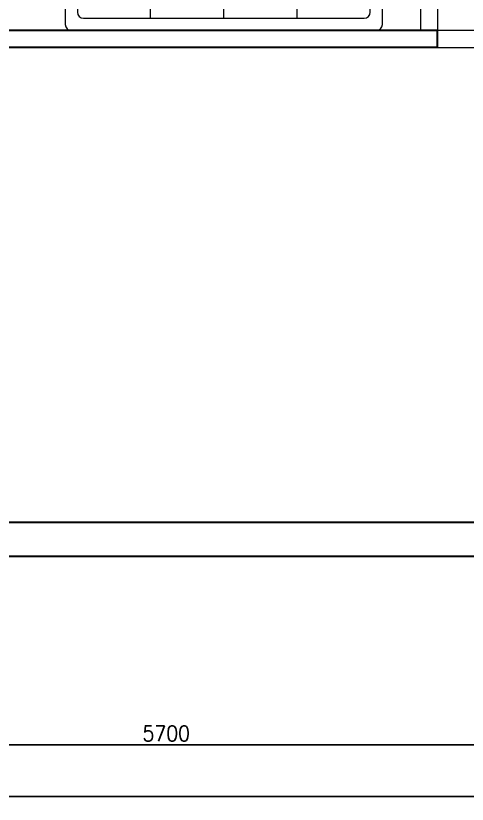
# Model space of a CAD drawing. Header units: millimetres. Extents: x -529782 to -142003, y -492574 to -273331.
# Drawn here: x -451445 to -448515, y -348846 to -343731 of the extents above; entities that cross this region are included whole.
import ezdxf

# ---------------------------------------------------------------- set-up
doc = ezdxf.new("R2010")
doc.units = ezdxf.units.MM
doc.header["$LTSCALE"] = 500
doc.header["$MEASUREMENT"] = 0
doc.header["$PDMODE"] = 3
doc.linetypes.add('CENTER', pattern=[2, 1.25, -0.25, 0.25, -0.25])
doc.layers.get('0').update_dxf_attribs({"linetype": 'CONTINUOUS', "lineweight": 13})
doc.layers.get('Defpoints').update_dxf_attribs({"color": 255, "linetype": 'CONTINUOUS', "lineweight": 13})
for name, color, linetype, lineweight in [('1.cat 30', 30, 'CONTINUOUS', 35), ('4.dim 08', 8, 'CONTINUOUS', 13), ('7.tim 67', 67, 'CENTER', 9), ('CA.dim 08', 251, 'CONTINUOUS', 13), ('noithat', 15, 'CONTINUOUS', 9)]:
    doc.layers.add(name, color=color, linetype=linetype, lineweight=lineweight)
doc.styles.get("Standard").update_dxf_attribs({"font": 'txt.shx', "width": 0.9})
doc.dimstyles.new('CA 50', dxfattribs={"dimscale": 0, "dimtxt": 100, "dimasz": 50, "dimexe": 50, "dimexo": 0, "dimgap": 25, "dimtad": 1, "dimdec": 0, "dimzin": 0, "dimdsep": 46, "dimtxsty": 'Standard', "dimblk": 'ARCHTICK', "dimcen": 0.09, "dimdle": 50, "dimclrd": 256, "dimclre": 256, "dimclrt": 7, "dimadec": 0, "dimazin": 0, "dimtfac": 1, "dimtdec": 0, "dimtix": 1, "dimtmove": 2, "dimatfit": 3, "dimldrblk": 'DOT', "dimfxl": 1, "dimtolj": 1, "dimtzin": 0, "dimarcsym": 0})

# ---------------------------------------------------------------- blocks, each defined once
blk = doc.blocks.new('A$C547F5936')
at = {"layer": 'noithat'}
for p, q in [((1223.749992698431, 1557.416313473135), (55.62199917435646, 1557.416313473135)), ((2836.836076870561, 1557.458222828805), (778.749992698431, 1557.458222828805)), ((-7.301568984985352e-06, 1501.794307000935), (-7.301568984985352e-06, -411.800029680133)), ((1223.749992698431, 1446.17230052501), (166.8660121262074, 1446.17230052501)), ((778.7080833464861, -300.5560167320074), (778.7080833464861, 1446.17230052501)), ((2725.59206391871, 1446.21420988068), (889.999992698431, 1446.21420988068)), ((1446.249992698431, 1446.208222828805), (1446.249992698431, 778.7082228288054)), ((2113.749992698431, 1446.21420988068), (2113.749992698431, 778.7501321844757)), ((2892.458083346486, 945.6161516085267), (2892.458083346486, 1501.836216356605)), ((111.2440056502819, 1390.550294052809), (111.2440056502819, -300.5560167320074)), ((2781.214070394635, 834.3721386604011), (2781.214070394635, 1390.59220340848)), ((2781.214070394635, 889.9941451363266), (2836.836076870561, 889.9941451363266)), ((111.2440056502819, 778.7501321844757), (2725.59206391871, 778.7501321844757)), ((111.2440056502819, 778.7082228288054), (778.7080833464861, 778.7082228288054)), ((1291.249992698431, 407.5001321844757), (2491.249992698431, 407.5001321844753)), ((1291.249992698431, -192.4998678155243), (1291.249992698431, 407.5001321844757)), ((2491.249992698431, 407.5001321844753), (2491.249992698431, -192.4998678155247)), ((2491.249992698431, -192.4998678155247), (1291.249992698431, -192.4998678155243)), ((166.8660121262074, -356.1780232042075), (723.0860768705606, -356.1780232042075)), ((667.4640703946352, -411.800029680133), (667.4640703946352, -356.1780232042075)), ((55.62199917435646, -467.4220361560584), (611.8420639187098, -467.4220361560584))]:
    blk.add_line(p, q, dxfattribs=at)
for centre, radius, start, end in [((55.62199917435646, 1501.794307000935), 55.62200647461214, 90, 180), ((2836.836076870561, 1501.836216356605), 55.6220064746376, 0, 90), ((166.8660121262074, 1390.550294052809), 55.62200647461214, 90, 180), ((2725.59206391871, 1390.59220340848), 55.62200647461577, 0, 90), ((2836.836076870561, 945.6161516085267), 55.62200647462305, 270, 0), ((2725.59206391871, 834.3721386604011), 55.62200647461577, 270, 0), ((166.8660121262074, -300.5560167320074), 55.62200647460122, 180, 270), ((723.0860768705606, -300.5560167320074), 55.62200647462305, 270, 0), ((55.62199917435646, -411.800029680133), 55.62200647461577, 180, 270), ((611.8420639187098, -411.800029680133), 55.62200647461577, 270, 0)]:
    blk.add_arc(centre, radius, start, end, dxfattribs=at)
blk = doc.blocks.new('_ArchTick')
at = {"color": 1, "linetype": 'ByBlock', "const_width": 0.150000081}
blk.add_lwpolyline([(-0.5000002699998731, -0.5000002699998731), (0.5000002699998731, 0.5000002699998731)], dxfattribs=at)
blk = doc.blocks.new('*D1933')
at = {"layer": '7.tim 67', "linetype": 'Continuous', "lineweight": -2, "transparency": 16777216}
for p, q in [((-453318.2541006918, -347324.1331595646), (-453318.2541006918, -348511.1850958695)), ((-447618.2541006918, -347324.1331595646), (-447618.2541006918, -348511.1850958695)), ((-453368.2541006918, -348461.1850958695), (-447568.2541006918, -348461.1850958695))]:
    blk.add_line(p, q, dxfattribs=at)
at = {"layer": 'Defpoints', "color": 0, "linetype": 'Continuous', "transparency": 16777216}
for p in [(-453318.2541006918, -347324.1331595646), (-447618.2541006918, -347324.1331595646), (-447618.2541006918, -348461.1850958695)]:
    blk.add_point(p, dxfattribs=at)
at = {"layer": '7.tim 67', "linetype": 'Continuous', "lineweight": -2, "transparency": 16777216, "xscale": 50, "yscale": 50, "zscale": 50, "rotation": 180}
blk.add_blockref('_ArchTick', (-453318.2541006918, -348461.1850958695), dxfattribs=at)
at = {"layer": '7.tim 67', "linetype": 'Continuous', "lineweight": -2, "transparency": 16777216, "xscale": 50, "yscale": 50, "zscale": 50}
blk.add_blockref('_ArchTick', (-447618.2541006918, -348461.1850958695), dxfattribs=at)
at = {"layer": '7.tim 67', "color": 7, "linetype": 'Continuous', "transparency": 16777216, "insert": (-450468.2541006918, -348386.1850958695), "char_height": 100, "attachment_point": 5}
blk.add_mtext('\\A1;5700', dxfattribs=at)
blk = doc.blocks.new('_DOT')
at = {"color": 1, "linetype": 'ByBlock'}
blk.add_line((-0.5, 0), (-1, 0), dxfattribs=at)
at = {"color": 1, "linetype": 'ByBlock', "const_width": 0.5}
blk.add_lwpolyline([(-0.25, 0, 1), (0.25, 0, 1)], format="xyb", close=True, dxfattribs=at)
blk = doc.blocks.new('*D1939')
at = {"layer": '7.tim 67', "linetype": 'Continuous', "lineweight": -2, "transparency": 16777216}
for p, q in [((-458518.2541006918, -347587.3880710235), (-458518.2541006918, -348845.8702786943)), ((-447618.2541006918, -347587.3880710235), (-447618.2541006918, -348845.8702786943)), ((-458568.2541006918, -348795.8702786943), (-447568.2541006918, -348795.8702786943))]:
    blk.add_line(p, q, dxfattribs=at)
at = {"layer": 'Defpoints', "color": 0, "linetype": 'Continuous', "transparency": 16777216}
for p in [(-458518.2541006918, -347587.3880710235), (-447618.2541006918, -347587.3880710235), (-447618.2541006918, -348795.8702786943)]:
    blk.add_point(p, dxfattribs=at)
at = {"layer": '7.tim 67', "linetype": 'Continuous', "lineweight": -2, "transparency": 16777216, "xscale": 50, "yscale": 50, "zscale": 50, "rotation": 180}
blk.add_blockref('_ArchTick', (-458518.2541006918, -348795.8702786943), dxfattribs=at)
at = {"layer": '7.tim 67', "linetype": 'Continuous', "lineweight": -2, "transparency": 16777216, "xscale": 50, "yscale": 50, "zscale": 50}
blk.add_blockref('_ArchTick', (-447618.2541006918, -348795.8702786943), dxfattribs=at)
at = {"layer": '7.tim 67', "color": 7, "linetype": 'Continuous', "transparency": 16777216, "insert": (-453568.2541006917, -348720.8702786943), "char_height": 100, "attachment_point": 5}
blk.add_mtext('\\A1;10900', dxfattribs=at)

msp = doc.modelspace()

# ---------------------------------------------------------------- linework, layer by layer
at = {"layer": '1.cat 30'}
msp.add_line((-448708.2541006918, -343936.0464328587), (-448708.2541006918, -343826.0464328587), dxfattribs=at)
for points in [[(-456463.2541006918, -337216.0464328588), (-457518.2541006917, -337216.0464328588), (-457518.2541006917, -337216.0464328588), (-458628.2541006918, -337216.0464328588), (-458628.2541006918, -347236.0464328588), (-447508.2541006918, -347236.0464328588), (-447508.2541006917, -343826.0464328587), (-447728.2541006918, -343826.0464328587)], [(-453318.2541006918, -347016.0464328588), (-447728.2541006918, -347016.0464328588), (-447728.2541006918, -343826.0464328587)], [(-448708.2541006918, -343826.0464328587), (-452298.2541006918, -343826.0464328587)], [(-448708.2541006918, -343936.0464328587), (-452298.2541006918, -343936.0464328587)]]:
    msp.add_lwpolyline(points, dxfattribs=at)
at = {"layer": '4.dim 08'}
msp.add_line((-458628.2541006918, -347236.0464328588), (-441518.2541006918, -347236.0464328588), dxfattribs=at)
at = {"layer": 'CA.dim 08'}
for p, q in [((-448818.2541006918, -341226.0464328588), (-448818.2541006918, -343826.0464328587)), ((-448708.2541006918, -341226.0464328588), (-448708.2541006918, -343826.0464328587)), ((-447728.2541006918, -343826.0464328587), (-448708.2541006918, -343826.0464328587)), ((-448708.2541006918, -343936.0464328587), (-447728.2541006918, -343936.0464328587))]:
    msp.add_line(p, q, dxfattribs=at)

# ---------------------------------------------------------------- block references
at = {"layer": 'noithat', "xscale": 0.7116934715304524, "yscale": 0.7116934716468677, "zscale": 0.711693471586404, "rotation": 180}
msp.add_blockref('A$C547F5936', (-449065.5900468509, -342717.6434099237), dxfattribs=at)

# ---------------------------------------------------------------- dimensions: what is measured, and where the dimension line sits
at = {"layer": '7.tim 67', "color": 9, "linetype": 'Continuous'}
dim = msp.add_linear_dim(base=(-447618.2541006918, -348461.1850958695), p1=(-453318.2541006918, -347324.1331595646), p2=(-447618.2541006918, -347324.1331595646), dimstyle='CA 50', override={"dimscale": 1}, dxfattribs=at)
dim.commit()
dim.dimension.update_dxf_attribs({"geometry": '*D1933', "text_midpoint": (-450468.2541006918, -348386.1850958695)})
dim = msp.add_linear_dim(base=(-447618.2541006918, -348795.8702786943), p1=(-458518.2541006918, -347587.3880710235), p2=(-447618.2541006918, -347587.3880710235), dimstyle='CA 50', override={"dimscale": 1}, dxfattribs=at)
dim.commit()
dim.dimension.update_dxf_attribs({"geometry": '*D1939', "text_midpoint": (-453568.2541006917, -348720.8702786943), "dimtype": 160})

doc.saveas('drawing.dxf')
